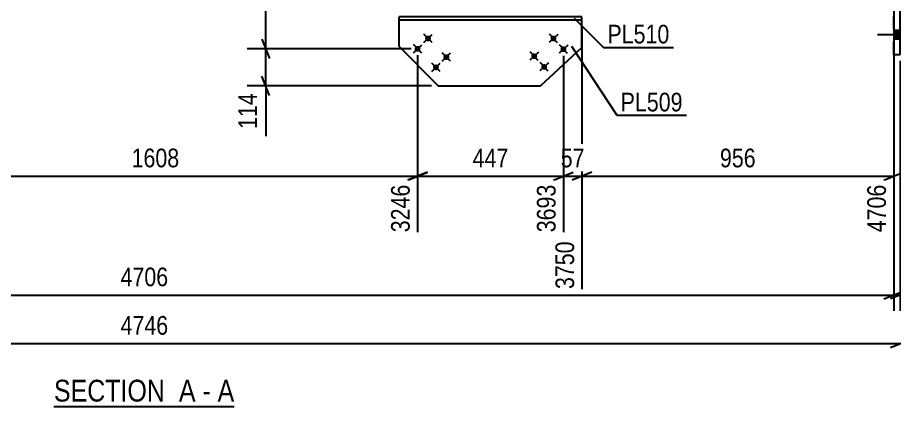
# Model space of a CAD drawing. Header units: millimetres. Extents: x 0 to 841, y 0 to 594.
# Drawn here: x 208.6 to 343, y 444.2 to 503.8 of the extents above; entities that cross this region are included whole.
import ezdxf

# ---------------------------------------------------------------- set-up
doc = ezdxf.new("R2010")
doc.units = ezdxf.units.MM
doc.linetypes.add('DXK_LINE_DOT2', pattern=[3.9198, 1.9599, -1.9599])
doc.styles.add('Arial Narrow', font='ARIALN.TTF', dxfattribs={"height": 0.2})

# ---------------------------------------------------------------- blocks, each defined once
blk = doc.blocks.new('Unknown-570386953-11 - 2434')
at = {"color": 6, "linetype": 'Continuous'}
blk.add_line((214.15, 444.18), (241.8, 444.18), dxfattribs=at)
at = {"color": 0, "linetype": 'Continuous'}
for points in [[(232.26, 444.93), (232.26, 448.43), (214.15, 448.43), (214.15, 444.93)], [(235.87, 444.93), (235.87, 448.43), (233.31, 448.43), (233.31, 444.93)], [(238.19, 444.93), (238.19, 448.43), (236.92, 448.43), (236.92, 444.93)], [(241.8, 444.93), (241.8, 448.43), (239.24, 448.43), (239.24, 444.93)]]:
    blk.add_wipeout(points, dxfattribs=at)
at = {"color": 7, "linetype": 'Continuous', "style": 'Arial Narrow'}
for s, p in [('SECTION ', (214.15, 444.93)), ('A', (233.31, 444.93)), ('A', (239.24, 444.93)), ('-', (236.92, 444.93))]:
    blk.add_text(s, height=3.34, dxfattribs=at).set_placement(p)
blk = doc.blocks.new('Bolt-570386953-2585 - 2434')
at = {"linetype": 'Continuous'}
for points in [[(271.19, 500.91, -1), (271.82, 500.27, -1)], [(269.59, 499.33, -1), (270.22, 498.69, -1)], [(274, 498.06, -1), (274.63, 497.42, -1)], [(272.4, 496.48, -1), (273.03, 495.84, -1)]]:
    blk.add_hatch(color=1, dxfattribs=at).paths.add_polyline_path(points)
at = {"color": 1, "linetype": 'Continuous'}
for p, q in [((270.86, 499.95), (272.15, 501.22)), ((272.14, 499.95), (270.87, 501.23)), ((269.26, 498.37), (270.54, 499.64)), ((270.54, 498.36), (269.27, 499.65)), ((273.67, 497.11), (274.95, 498.37)), ((274.95, 497.1), (273.68, 498.38)), ((272.07, 495.53), (273.35, 496.79)), ((273.34, 495.52), (272.08, 496.8))]:
    blk.add_line(p, q, dxfattribs=at)
blk = doc.blocks.new('Bolt-570386953-2472 - 2434')
at = {"linetype": 'Continuous'}
for points in [[(290.4, 500.29, -1), (291.06, 500.9, -1)], [(291.93, 498.64, -1), (292.59, 499.25, -1)], [(287.46, 497.57, -1), (288.12, 498.19, -1)], [(288.99, 495.92, -1), (289.65, 496.53, -1)]]:
    blk.add_hatch(color=1, dxfattribs=at).paths.add_polyline_path(points)
at = {"color": 1, "linetype": 'Continuous'}
for p, q in [((291.39, 501.21), (290.07, 499.98)), ((291.34, 499.93), (290.12, 501.26)), ((292.92, 499.55), (291.6, 498.33)), ((292.87, 498.28), (291.65, 499.6)), ((288.45, 498.49), (287.13, 497.27)), ((288.4, 497.22), (287.18, 498.54)), ((289.98, 496.84), (288.66, 495.62)), ((289.93, 495.57), (288.71, 496.89))]:
    blk.add_line(p, q, dxfattribs=at)
blk = doc.blocks.new('Part-570386953-2498 - 2434')
at = {"color": 2, "linetype": 'Continuous'}
for p, q in [((342.91, 517.14), (342.91, 517.14)), ((342.91, 517.14), (343.91, 517.14)), ((342.91, 517.14), (342.91, 498.14)), ((343.91, 498.14), (343.91, 517.14)), ((342.91, 498.14), (342.91, 498.14)), ((342.91, 498.14), (343.91, 498.14))]:
    blk.add_line(p, q, dxfattribs=at)
at = {"color": 7, "linetype": 'DXK_LINE_DOT2'}
for p, q in [((342.91, 498.14), (342.91, 517.14)), ((343.91, 517.14), (343.91, 517.14)), ((343.91, 517.14), (343.91, 498.14)), ((343.91, 498.14), (343.91, 498.14))]:
    blk.add_line(p, q, dxfattribs=at)
blk = doc.blocks.new('Part-570386953-2506 - 2434')
at = {"color": 2, "linetype": 'Continuous'}
for p, q in [((295.1, 503.89), (267.08, 503.89)), ((267.08, 503.39), (267.08, 503.89)), ((295.1, 503.39), (267.08, 503.39)), ((295.1, 503.39), (295.1, 503.89))]:
    blk.add_line(p, q, dxfattribs=at)
blk = doc.blocks.new('Bolt-570386953-2515 - 2434')
at = {"linetype": 'Continuous'}
for points in [[(343.91, 513.49), (343.91, 514.79), (342.91, 514.79), (342.91, 513.49)], [(343.91, 513.49), (343.91, 514.79), (342.91, 514.79), (342.91, 513.49)], [(343.91, 513.49), (343.91, 514.79), (342.91, 514.79), (342.91, 513.49)], [(343.91, 506.99), (343.91, 508.29), (342.91, 508.29), (342.91, 506.99)], [(343.91, 506.99), (343.91, 508.29), (342.91, 508.29), (342.91, 506.99)], [(343.91, 500.49), (343.91, 501.79), (342.91, 501.79), (342.91, 500.49)], [(343.91, 500.49), (343.91, 501.79), (342.91, 501.79), (342.91, 500.49)], [(343.91, 500.49), (343.91, 501.79), (342.91, 501.79), (342.91, 500.49)]]:
    blk.add_hatch(color=1, dxfattribs=at).paths.add_polyline_path(points)
at = {"color": 1, "linetype": 'Continuous'}
for p, q in [((345.66, 514.14), (340.41, 514.14)), ((345.66, 514.14), (340.41, 514.14)), ((345.66, 514.14), (340.41, 514.14)), ((343.91, 514.79), (342.91, 514.79)), ((343.91, 514.79), (342.91, 514.79)), ((343.91, 514.79), (342.91, 514.79)), ((343.91, 513.49), (342.91, 513.49)), ((343.91, 513.49), (342.91, 513.49)), ((343.91, 513.49), (342.91, 513.49)), ((343.91, 508.29), (342.91, 508.29)), ((343.91, 508.29), (342.91, 508.29)), ((345.66, 507.64), (340.41, 507.64)), ((345.66, 507.64), (340.41, 507.64)), ((343.91, 506.99), (342.91, 506.99)), ((343.91, 506.99), (342.91, 506.99)), ((343.91, 501.79), (342.91, 501.79)), ((343.91, 501.79), (342.91, 501.79)), ((343.91, 501.79), (342.91, 501.79)), ((345.66, 501.14), (340.41, 501.14)), ((345.66, 501.14), (340.41, 501.14)), ((345.66, 501.14), (340.41, 501.14)), ((343.91, 500.49), (342.91, 500.49)), ((343.91, 500.49), (342.91, 500.49)), ((343.91, 500.49), (342.91, 500.49))]:
    blk.add_line(p, q, dxfattribs=at)
blk = doc.blocks.new('Part-570386953-2534 - 2434')
at = {"color": 2, "linetype": 'Continuous'}
for p, q in [((267.08, 499.38), (267.08, 503.39)), ((295.1, 499.19), (295.1, 503.39)), ((267.08, 499.38), (273.05, 493.33)), ((288.76, 493.33), (295.1, 499.19)), ((273.05, 493.33), (288.76, 493.33))]:
    blk.add_line(p, q, dxfattribs=at)
at = {"color": 7, "linetype": 'DXK_LINE_DOT2'}
blk.add_line((295.1, 503.39), (267.08, 503.39), dxfattribs=at)
blk = doc.blocks.new('StraightDimension-570386953-2991 - 2434')
at = {"color": 7, "linetype": 'Continuous'}
for p, q in [((342.91, 497.14), (342.91, 458.86)), ((113.12, 461.26), (342.91, 461.26)), ((341.41, 460.66), (344.41, 461.86))]:
    blk.add_line(p, q, dxfattribs=at)
at = {"color": 0}
blk.add_wipeout([(232.27, 462.01), (232.27, 466.21), (223.76, 466.21), (223.76, 462.01)], dxfattribs=at)
at = {"color": 3, "style": 'Arial Narrow'}
blk.add_text('4706', height=2.863, dxfattribs=at).set_placement((224.36, 462.61))
blk = doc.blocks.new('StraightDimension-570386953-3001 - 2434')
at = {"color": 7, "linetype": 'Continuous'}
for p, q in [((342.91, 497.14), (342.91, 458.86)), ((343.91, 497.14), (343.91, 458.86)), ((341.41, 460.66), (344.41, 461.86)), ((345.41, 461.86), (342.41, 460.66)), ((342.91, 461.26), (343.91, 461.26)), ((343.91, 461.26), (349.82, 461.26)), ((343.91, 461.26), (349.82, 461.26))]:
    blk.add_line(p, q, dxfattribs=at)
at = {"color": 0}
blk.add_wipeout([(349.29, 462.01), (349.29, 466.21), (344.44, 466.21), (344.44, 462.01)], dxfattribs=at)
at = {"color": 3, "style": 'Arial Narrow'}
blk.add_text('20', height=2.863, dxfattribs=at).set_placement((345.04, 462.61))
blk = doc.blocks.new('StraightDimension-570386953-3012 - 2434')
at = {"color": 7, "linetype": 'Continuous'}
for p, q in [((112.12, 453.83), (343.91, 453.83)), ((342.41, 453.23), (345.41, 454.43))]:
    blk.add_line(p, q, dxfattribs=at)
at = {"color": 0}
blk.add_wipeout([(232.27, 454.58), (232.27, 458.78), (223.76, 458.78), (223.76, 454.58)], dxfattribs=at)
at = {"color": 3, "style": 'Arial Narrow'}
blk.add_text('4746', height=2.863, dxfattribs=at).set_placement((224.36, 455.18))
blk = doc.blocks.new('StraightDimension-570386953-5892 - 2434')
at = {"color": 7, "linetype": 'Continuous'}
for p, q in [((342.91, 502.89), (342.91, 470.88)), ((295.1, 502.39), (295.1, 462.18)), ((296.6, 480.09), (293.6, 478.89)), ((341.41, 478.89), (344.41, 480.09)), ((295.1, 479.49), (342.91, 479.49))]:
    blk.add_line(p, q, dxfattribs=at)
at = {"color": 0}
blk.add_wipeout([(322.35, 480.24), (322.35, 484.44), (315.66, 484.44), (315.66, 480.24)], dxfattribs=at)
at = {"color": 3, "style": 'Arial Narrow'}
blk.add_text('956', height=2.863, dxfattribs=at).set_placement((316.26, 480.84))
at = {"color": 0, "linetype": 'Continuous'}
blk.add_wipeout([(342.31, 478.79), (338.11, 478.79), (338.11, 470.28), (342.31, 470.28)], dxfattribs=at)
at = {"color": 3, "linetype": 'Continuous', "style": 'Arial Narrow'}
blk.add_text('4706', height=2.863, rotation=90.0002, dxfattribs=at).set_placement((341.71, 470.88))
blk = doc.blocks.new('StraightDimension-570386953-5893 - 2434')
at = {"color": 7, "linetype": 'Continuous'}
for p, q in [((295.1, 502.39), (295.1, 462.18)), ((292.26, 497.94), (292.26, 470.88)), ((290.76, 478.89), (293.76, 480.09)), ((296.6, 480.09), (293.6, 478.89)), ((292.26, 479.49), (295.1, 479.49))]:
    blk.add_line(p, q, dxfattribs=at)
at = {"color": 0}
blk.add_wipeout([(296.11, 480.24), (296.11, 484.44), (291.25, 484.44), (291.25, 480.24)], dxfattribs=at)
at = {"color": 0, "linetype": 'Continuous'}
blk.add_wipeout([(294.5, 470.09), (290.3, 470.09), (290.3, 461.58), (294.5, 461.58)], dxfattribs=at)
at = {"color": 3, "style": 'Arial Narrow'}
blk.add_text('57', height=2.863, dxfattribs=at).set_placement((291.85, 480.84))
at = {"color": 3, "linetype": 'Continuous', "style": 'Arial Narrow'}
blk.add_text('3750', height=2.863, rotation=90.0002, dxfattribs=at).set_placement((293.9, 462.18))
blk = doc.blocks.new('StraightDimension-570386953-5894 - 2434')
at = {"color": 7, "linetype": 'Continuous'}
for p, q in [((269.9, 498.01), (269.9, 470.88)), ((292.26, 497.94), (292.26, 470.88)), ((271.4, 480.09), (268.4, 478.89)), ((290.76, 478.89), (293.76, 480.09)), ((269.9, 479.49), (292.26, 479.49))]:
    blk.add_line(p, q, dxfattribs=at)
at = {"color": 0}
blk.add_wipeout([(284.42, 480.24), (284.42, 484.44), (277.74, 484.44), (277.74, 480.24)], dxfattribs=at)
at = {"color": 3, "style": 'Arial Narrow'}
blk.add_text('447', height=2.863, dxfattribs=at).set_placement((278.34, 480.84))
at = {"color": 0, "linetype": 'Continuous'}
blk.add_wipeout([(291.66, 478.79), (287.46, 478.79), (287.46, 470.28), (291.66, 470.28)], dxfattribs=at)
at = {"color": 3, "linetype": 'Continuous', "style": 'Arial Narrow'}
blk.add_text('3693', height=2.863, rotation=90.0002, dxfattribs=at).set_placement((291.06, 470.88))
blk = doc.blocks.new('StraightDimension-570386953-5895 - 2434')
at = {"color": 7, "linetype": 'Continuous'}
for p, q in [((189.5, 502.39), (189.5, 462.18)), ((269.9, 498.01), (269.9, 470.88)), ((191, 480.09), (188, 478.89)), ((268.4, 478.89), (271.4, 480.09)), ((189.5, 479.49), (269.9, 479.49))]:
    blk.add_line(p, q, dxfattribs=at)
at = {"color": 0}
blk.add_wipeout([(233.96, 480.24), (233.96, 484.44), (225.45, 484.44), (225.45, 480.24)], dxfattribs=at)
at = {"color": 3, "style": 'Arial Narrow'}
blk.add_text('1608', height=2.863, dxfattribs=at).set_placement((226.05, 480.84))
at = {"color": 0, "linetype": 'Continuous'}
blk.add_wipeout([(269.3, 478.79), (265.1, 478.79), (265.1, 470.28), (269.3, 470.28)], dxfattribs=at)
at = {"color": 3, "linetype": 'Continuous', "style": 'Arial Narrow'}
blk.add_text('3246', height=2.863, rotation=90.0002, dxfattribs=at).set_placement((268.7, 470.88))
blk = doc.blocks.new('StraightDimension-570386953-26970 - 2434')
at = {"color": 7, "linetype": 'Continuous'}
for p, q in [((247.21, 517.47), (246.01, 520.47)), ((273.48, 518.97), (243.76, 518.97)), ((246.61, 499.01), (246.61, 518.97)), ((246.01, 500.51), (247.21, 497.51)), ((268.9, 499.01), (243.76, 499.01))]:
    blk.add_line(p, q, dxfattribs=at)
at = {"color": 0}
blk.add_wipeout([(245.86, 512.33), (241.66, 512.33), (241.66, 505.64), (245.86, 505.64)], dxfattribs=at)
at = {"color": 3, "style": 'Arial Narrow'}
blk.add_text('399', height=2.863, rotation=90.0002, dxfattribs=at).set_placement((245.26, 506.24))
blk = doc.blocks.new('StraightDimension-570386953-26971 - 2434')
at = {"color": 7, "linetype": 'Continuous'}
for p, q in [((246.01, 500.51), (247.21, 497.51)), ((268.9, 499.01), (243.76, 499.01)), ((246.61, 493.33), (246.61, 499.01)), ((247.21, 491.83), (246.01, 494.83)), ((272.05, 493.33), (243.76, 493.33)), ((246.61, 493.33), (246.61, 485.59)), ((246.61, 493.33), (246.61, 485.59))]:
    blk.add_line(p, q, dxfattribs=at)
at = {"color": 0}
blk.add_wipeout([(245.86, 492.8), (241.66, 492.8), (241.66, 486.12), (245.86, 486.12)], dxfattribs=at)
at = {"color": 3, "style": 'Arial Narrow'}
blk.add_text('114', height=2.863, rotation=90.0002, dxfattribs=at).set_placement((245.26, 486.72))
blk = doc.blocks.new('Mark-570386953-2530 - 2434')
at = {"color": 0}
blk.add_wipeout([(310.54, 489.41), (310.54, 492.41), (301.04, 492.41), (301.04, 489.41)], dxfattribs=at)
blk.add_wipeout([(310.54, 489.41), (310.54, 492.41), (301.04, 492.41), (301.04, 489.41)], dxfattribs=at)
at = {"color": 30, "linetype": 'Continuous'}
for p, q in [((293.48, 499.42), (300.44, 488.81)), ((300.44, 488.81), (311.14, 488.81))]:
    blk.add_line(p, q, dxfattribs=at)
at = {"color": 3, "style": 'Arial Narrow'}
blk.add_text('PL509', height=2.863, dxfattribs=at).set_placement((301.04, 489.41))
blk = doc.blocks.new('Mark-570386953-2502 - 2434')
at = {"color": 0}
blk.add_wipeout([(308.52, 499.83), (308.52, 502.83), (299.01, 502.83), (299.01, 499.83)], dxfattribs=at)
blk.add_wipeout([(308.52, 499.83), (308.52, 502.83), (299.01, 502.83), (299.01, 499.83)], dxfattribs=at)
at = {"color": 30, "linetype": 'Continuous'}
for p, q in [((293.92, 503.72), (298.41, 499.23)), ((298.41, 499.23), (309.12, 499.23))]:
    blk.add_line(p, q, dxfattribs=at)
at = {"color": 3, "style": 'Arial Narrow'}
blk.add_text('PL510', height=2.863, dxfattribs=at).set_placement((299.01, 499.83))

msp = doc.modelspace()

# ---------------------------------------------------------------- block references
for name in ['Part-570386953-2498 - 2434', 'Bolt-570386953-2515 - 2434', 'Part-570386953-2506 - 2434', 'Part-570386953-2534 - 2434', 'Bolt-570386953-2585 - 2434', 'Bolt-570386953-2472 - 2434', 'Unknown-570386953-11 - 2434']:
    msp.add_blockref(name, (0, 0))

# ---------------------------------------------------------------- next in the draw order: block references
msp.add_blockref('StraightDimension-570386953-2991 - 2434', (0, 0))

# ---------------------------------------------------------------- next in the draw order: block references
msp.add_blockref('StraightDimension-570386953-3001 - 2434', (0, 0))

# ---------------------------------------------------------------- next in the draw order: block references
msp.add_blockref('StraightDimension-570386953-3012 - 2434', (0, 0))

# ---------------------------------------------------------------- next in the draw order: block references
msp.add_blockref('StraightDimension-570386953-5892 - 2434', (0, 0))

# ---------------------------------------------------------------- next in the draw order: block references
msp.add_blockref('StraightDimension-570386953-5893 - 2434', (0, 0))

# ---------------------------------------------------------------- next in the draw order: block references
msp.add_blockref('StraightDimension-570386953-5894 - 2434', (0, 0))

# ---------------------------------------------------------------- next in the draw order: block references
for name in ['StraightDimension-570386953-5895 - 2434', 'Mark-570386953-2530 - 2434']:
    msp.add_blockref(name, (0, 0))

# ---------------------------------------------------------------- next in the draw order: block references
for name in ['StraightDimension-570386953-26970 - 2434', 'Mark-570386953-2502 - 2434']:
    msp.add_blockref(name, (0, 0))

# ---------------------------------------------------------------- next in the draw order: block references
msp.add_blockref('StraightDimension-570386953-26971 - 2434', (0, 0))

doc.saveas('drawing.dxf')
